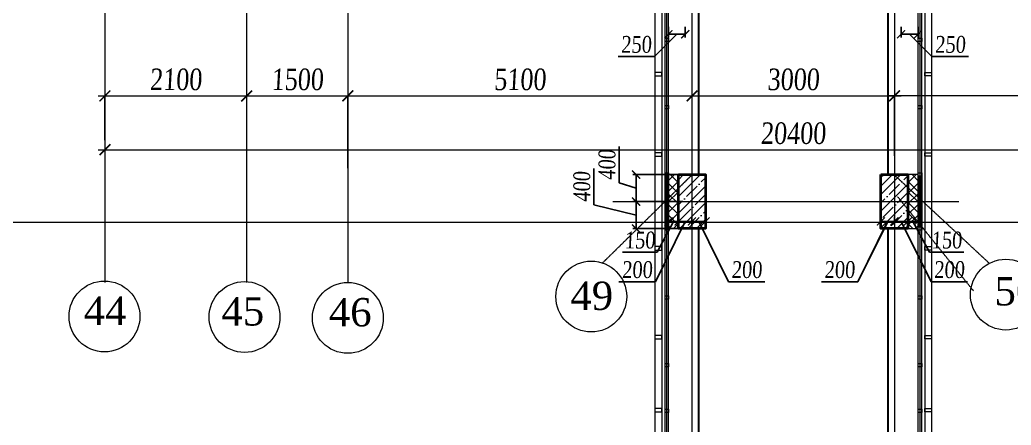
# Model space of a CAD drawing. Header units: inches. Extents: x -407541 to 6688123, y -998590 to 1205599.
# Drawn here: x 163442 to 178133, y 209821 to 215831 of the extents above; entities that cross this region are included whole.
import ezdxf

# ---------------------------------------------------------------- set-up
doc = ezdxf.new("R2010")
doc.units = ezdxf.units.IN
doc.header["$MEASUREMENT"] = 0
doc.linetypes.add('ACAD_ISO04W100', pattern=[30, 24, -3, 0, -3])
for name, color, linetype, lineweight in [('ВИТРАЖ', 145, 'Continuous', 9), ('МОНОЛИТ', 5, 'Continuous', 40), ('осевые о', 23, 'Continuous', 15), ('Осевые размеры', 172, 'Continuous', 5), ('Оси', 254, 'ACAD_ISO04W100', 5), ('размер внутр', 142, 'Continuous', 5), ('расстекловкаа', 155, 'Continuous', 5), ('Стенаgg', 7, 'Continuous', 13), ('Цоколь', 21, 'Continuous', 30), ('Штриховка', 7, 'Continuous', 9), ('штрихУТЕПЛИТ', 82, 'Continuous', 9)]:
    doc.layers.add(name, color=color, linetype=linetype, lineweight=lineweight)
doc.styles.get("Standard").update_dxf_attribs({"font": 'arial.ttf'})
doc.styles.add('STYLE2', font='times.ttf', dxfattribs={"width": 0.8, "oblique": 3})
doc.dimstyles.new('M -100(m)', dxfattribs={"dimtxt": 320, "dimasz": 160, "dimexe": 0, "dimexo": 0, "dimgap": 80, "dimtad": 1, "dimdec": 0, "dimrnd": 5, "dimtxsty": 'STYLE2', "dimblk": 'ARCHTICK', "dimcen": 50, "dimdle": 100, "dimclrd": 256, "dimclre": 256, "dimclrt": 256, "dimadec": 0, "dimazin": 0, "dimtfac": 1, "dimtdec": 0, "dimtmove": 1, "dimatfit": 3, "dimldrblk": 'DOT', "dimfxl": 1, "dimlwd": -1, "dimlwe": 5, "dimarcsym": 0})
doc.dimstyles.new('vnytren', dxfattribs={"dimtxt": 250, "dimasz": 120, "dimexe": 50, "dimexo": 0, "dimgap": 50, "dimtad": 1, "dimdec": 0, "dimzin": 0, "dimdsep": 46, "dimtxsty": 'STYLE2', "dimblk": 'ARCHTICK', "dimcen": 0, "dimadec": 0, "dimazin": 0, "dimtfac": 1, "dimtdec": 0, "dimtmove": 1, "dimatfit": 2, "dimldrblk": 'DOT', "dimfxl": 1, "dimtolj": 1, "dimtzin": 0, "dimarcsym": 0})

# ---------------------------------------------------------------- blocks, each defined once
blk = doc.blocks.new('_ARCHTICK')
at = {"color": 0, "linetype": 'ByBlock', "const_width": 0.15}
blk.add_lwpolyline([(-0.5, -0.5), (0.5, 0.5)], dxfattribs=at)
blk = doc.blocks.new('*D279')
at = {"layer": 'Осевые размеры', "ltscale": 1e-07, "transparency": 16777216}
blk.add_line((173304, 214703), (176504, 214703), dxfattribs=at)
at = {"layer": 'Осевые размеры', "lineweight": 5, "ltscale": 1e-07, "transparency": 16777216}
blk.add_line((176404, 213813), (176404, 214703), dxfattribs=at)
at = {"layer": 'Осевые размеры', "ltscale": 1e-07, "transparency": 16777216, "xscale": 160, "yscale": 160, "zscale": 160, "rotation": 180}
blk.add_blockref('_ARCHTICK', (173404, 214703), dxfattribs=at)
at = {"layer": 'Осевые размеры', "ltscale": 1e-07, "transparency": 16777216, "xscale": 160, "yscale": 160, "zscale": 160}
blk.add_blockref('_ARCHTICK', (176404, 214703), dxfattribs=at)
at = {"layer": 'Осевые размеры', "ltscale": 1e-07, "transparency": 16777216, "insert": (174904, 214946), "char_height": 320, "attachment_point": 5, "style": 'STYLE2'}
blk.add_mtext('3000', dxfattribs=at)
blk = doc.blocks.new('_Dot')
at = {"color": 0, "linetype": 'ByBlock', "lineweight": -2}
blk.add_line((-0.5, 0), (-1, 0), dxfattribs=at)
at = {"color": 0, "linetype": 'ByBlock', "const_width": 0.5}
blk.add_lwpolyline([(-0.25, 0, 1), (0.25, 0, 1)], format="xyb", close=True, dxfattribs=at)
blk = doc.blocks.new('*D280')
at = {"layer": 'Осевые размеры', "lineweight": 5, "ltscale": 1e-07, "transparency": 16777216}
for p, q in [((164703, 214703), (164703, 213906)), ((185103, 214703), (185103, 213906))]:
    blk.add_line(p, q, dxfattribs=at)
at = {"layer": 'Осевые размеры', "ltscale": 1e-07, "transparency": 16777216}
blk.add_line((164603, 213906), (185203, 213906), dxfattribs=at)
at = {"layer": 'Осевые размеры', "ltscale": 1e-07, "transparency": 16777216, "xscale": 160, "yscale": 160, "zscale": 160, "rotation": 180}
blk.add_blockref('_ARCHTICK', (164703, 213906), dxfattribs=at)
at = {"layer": 'Осевые размеры', "ltscale": 1e-07, "transparency": 16777216, "xscale": 160, "yscale": 160, "zscale": 160}
blk.add_blockref('_ARCHTICK', (185103, 213906), dxfattribs=at)
at = {"layer": 'Осевые размеры', "ltscale": 1e-07, "transparency": 16777216, "insert": (174903, 214148), "char_height": 320, "attachment_point": 5, "style": 'STYLE2'}
blk.add_mtext('20400', dxfattribs=at)
blk = doc.blocks.new('*D281')
at = {"layer": 'Осевые размеры', "ltscale": 1e-07, "transparency": 16777216}
blk.add_line((168203, 214703), (173504, 214703), dxfattribs=at)
at = {"layer": 'Осевые размеры', "lineweight": 5, "ltscale": 1e-07, "transparency": 16777216}
for p, q in [((168303, 214004), (168303, 214703)), ((173404, 213936), (173404, 214703))]:
    blk.add_line(p, q, dxfattribs=at)
at = {"layer": 'Осевые размеры', "ltscale": 1e-07, "transparency": 16777216, "xscale": 160, "yscale": 160, "zscale": 160, "rotation": 180}
blk.add_blockref('_ARCHTICK', (168303, 214703), dxfattribs=at)
at = {"layer": 'Осевые размеры', "ltscale": 1e-07, "transparency": 16777216, "xscale": 160, "yscale": 160, "zscale": 160}
blk.add_blockref('_ARCHTICK', (173404, 214703), dxfattribs=at)
at = {"layer": 'Осевые размеры', "ltscale": 1e-07, "transparency": 16777216, "insert": (170853, 214946), "char_height": 320, "attachment_point": 5, "style": 'STYLE2'}
blk.add_mtext('5100', dxfattribs=at)
blk = doc.blocks.new('*D282')
at = {"layer": 'Осевые размеры', "ltscale": 1e-07, "transparency": 16777216}
blk.add_line((164603, 214703), (166904, 214703), dxfattribs=at)
at = {"layer": 'Осевые размеры', "lineweight": 5, "ltscale": 1e-07, "transparency": 16777216}
for p, q in [((164703, 214047), (164703, 214703)), ((166804, 214004), (166804, 214703))]:
    blk.add_line(p, q, dxfattribs=at)
at = {"layer": 'Осевые размеры', "ltscale": 1e-07, "transparency": 16777216, "xscale": 160, "yscale": 160, "zscale": 160, "rotation": 180}
blk.add_blockref('_ARCHTICK', (164703, 214703), dxfattribs=at)
at = {"layer": 'Осевые размеры', "ltscale": 1e-07, "transparency": 16777216, "xscale": 160, "yscale": 160, "zscale": 160}
blk.add_blockref('_ARCHTICK', (166804, 214703), dxfattribs=at)
at = {"layer": 'Осевые размеры', "ltscale": 1e-07, "transparency": 16777216, "insert": (165753, 214946), "char_height": 320, "attachment_point": 5, "style": 'STYLE2'}
blk.add_mtext('2100', dxfattribs=at)
blk = doc.blocks.new('*D283')
at = {"layer": 'Осевые размеры', "ltscale": 1e-07, "transparency": 16777216}
blk.add_line((181604, 214703), (176304, 214703), dxfattribs=at)
at = {"layer": 'Осевые размеры', "lineweight": 5, "ltscale": 1e-07, "transparency": 16777216}
for p, q in [((176404, 213936), (176404, 214703)), ((181504, 214004), (181504, 214703))]:
    blk.add_line(p, q, dxfattribs=at)
at = {"layer": 'Осевые размеры', "ltscale": 1e-07, "transparency": 16777216, "xscale": 160, "yscale": 160, "zscale": 160, "rotation": 180}
blk.add_blockref('_ARCHTICK', (176404, 214703), dxfattribs=at)
at = {"layer": 'Осевые размеры', "ltscale": 1e-07, "transparency": 16777216, "xscale": 160, "yscale": 160, "zscale": 160}
blk.add_blockref('_ARCHTICK', (181504, 214703), dxfattribs=at)
at = {"layer": 'Осевые размеры', "ltscale": 1e-07, "transparency": 16777216, "insert": (178954, 214946), "char_height": 320, "attachment_point": 5, "style": 'STYLE2'}
blk.add_mtext('5100', dxfattribs=at)
blk = doc.blocks.new('*D285')
at = {"layer": 'Осевые размеры', "ltscale": 1e-07, "transparency": 16777216}
blk.add_line((166704, 214703), (168404, 214703), dxfattribs=at)
at = {"layer": 'Осевые размеры', "lineweight": 5, "ltscale": 1e-07, "transparency": 16777216}
for p, q in [((166804, 213633), (166804, 214703)), ((168304, 213633), (168304, 214703))]:
    blk.add_line(p, q, dxfattribs=at)
at = {"layer": 'Осевые размеры', "ltscale": 1e-07, "transparency": 16777216, "xscale": 160, "yscale": 160, "zscale": 160, "rotation": 180}
blk.add_blockref('_ARCHTICK', (166804, 214703), dxfattribs=at)
at = {"layer": 'Осевые размеры', "ltscale": 1e-07, "transparency": 16777216, "xscale": 160, "yscale": 160, "zscale": 160}
blk.add_blockref('_ARCHTICK', (168304, 214703), dxfattribs=at)
at = {"layer": 'Осевые размеры', "ltscale": 1e-07, "transparency": 16777216, "insert": (167554, 214946), "char_height": 320, "attachment_point": 5, "style": 'STYLE2'}
blk.add_mtext('1500', dxfattribs=at)
blk = doc.blocks.new('A$C30EB570C')
at = {"layer": 'расстекловкаа'}
for points in [[(5272, 2634), (5322, 2634), (5322, 2584), (5272, 2584), (5272, 2634)], [(5950, 2634), (6000, 2634), (6000, 2584), (5950, 2584), (5950, 2634)], [(6950, 2634), (7000, 2634), (7000, 2584), (6950, 2584), (6950, 2634)], [(7974, 2634), (8024, 2634), (8024, 2584), (7974, 2584), (7974, 2634)], [(8774, 2634), (8824, 2634), (8824, 2584), (8774, 2584), (8774, 2634)], [(9774, 2634), (9824, 2634), (9824, 2584), (9774, 2584), (9774, 2634)], [(10774, 2634), (10824, 2634), (10824, 2584), (10774, 2584), (10774, 2634)]]:
    blk.add_lwpolyline(points, dxfattribs=at)
blk = doc.blocks.new('*D3515')
at = {"layer": 'размер внутр', "color": 0, "lineweight": -2, "transparency": 16777216}
for p, q in [((173204, 212909), (173204, 212792)), ((173403, 212909), (173403, 212792)), ((173303, 212842), (172861, 211948)), ((173403, 212842), (173204, 212842)), ((172861, 211948), (172321, 211948))]:
    blk.add_line(p, q, dxfattribs=at)
at = {"layer": 'размер внутр', "color": 0, "lineweight": -2, "transparency": 16777216, "xscale": 120, "yscale": 120, "zscale": 120, "rotation": 180}
blk.add_blockref('_ARCHTICK', (173204, 212842), dxfattribs=at)
at = {"layer": 'размер внутр', "color": 0, "lineweight": -2, "transparency": 16777216, "xscale": 120, "yscale": 120, "zscale": 120}
blk.add_blockref('_ARCHTICK', (173403, 212842), dxfattribs=at)
at = {"layer": 'размер внутр', "color": 0, "transparency": 16777216, "insert": (172591, 212126), "char_height": 250, "attachment_point": 5, "style": 'STYLE2'}
blk.add_mtext('\\A1;200', dxfattribs=at)
blk = doc.blocks.new('*D3516')
at = {"layer": 'размер внутр', "color": 0, "lineweight": -2, "transparency": 16777216}
for p, q in [((173204, 213133), (173204, 212792)), ((173054, 212998), (173054, 212792)), ((173129, 212842), (172885, 212387)), ((173204, 212842), (173054, 212842)), ((172885, 212387), (172374, 212387))]:
    blk.add_line(p, q, dxfattribs=at)
at = {"layer": 'размер внутр', "color": 0, "lineweight": -2, "transparency": 16777216, "xscale": 120, "yscale": 120, "zscale": 120, "rotation": 180}
blk.add_blockref('_ARCHTICK', (173054, 212842), dxfattribs=at)
at = {"layer": 'размер внутр', "color": 0, "lineweight": -2, "transparency": 16777216, "xscale": 120, "yscale": 120, "zscale": 120}
blk.add_blockref('_ARCHTICK', (173204, 212842), dxfattribs=at)
at = {"layer": 'размер внутр', "color": 0, "transparency": 16777216, "insert": (172630, 212564), "char_height": 250, "attachment_point": 5, "style": 'STYLE2'}
blk.add_mtext('\\A1;150', dxfattribs=at)
blk = doc.blocks.new('*D3513')
at = {"layer": 'размер внутр', "color": 0, "lineweight": -2, "transparency": 16777216}
for p, q in [((176403, 212909), (176403, 212792)), ((176603, 212909), (176603, 212792)), ((176403, 212842), (176603, 212842)), ((176503, 212842), (176946, 211948)), ((176946, 211948), (177485, 211948))]:
    blk.add_line(p, q, dxfattribs=at)
at = {"layer": 'размер внутр', "color": 0, "lineweight": -2, "transparency": 16777216, "xscale": 120, "yscale": 120, "zscale": 120, "rotation": 180}
blk.add_blockref('_ARCHTICK', (176403, 212842), dxfattribs=at)
at = {"layer": 'размер внутр', "color": 0, "lineweight": -2, "transparency": 16777216, "xscale": 120, "yscale": 120, "zscale": 120}
blk.add_blockref('_ARCHTICK', (176603, 212842), dxfattribs=at)
at = {"layer": 'размер внутр', "color": 0, "transparency": 16777216, "insert": (177216, 212126), "char_height": 250, "attachment_point": 5, "style": 'STYLE2'}
blk.add_mtext('\\A1;200', dxfattribs=at)
blk = doc.blocks.new('*D3514')
at = {"layer": 'размер внутр', "color": 0, "lineweight": -2, "transparency": 16777216}
for p, q in [((176603, 213133), (176603, 212792)), ((176753, 212998), (176753, 212792)), ((176603, 212842), (176753, 212842)), ((176678, 212842), (176921, 212387)), ((176921, 212387), (177432, 212387))]:
    blk.add_line(p, q, dxfattribs=at)
at = {"layer": 'размер внутр', "color": 0, "lineweight": -2, "transparency": 16777216, "xscale": 120, "yscale": 120, "zscale": 120, "rotation": 180}
blk.add_blockref('_ARCHTICK', (176603, 212842), dxfattribs=at)
at = {"layer": 'размер внутр', "color": 0, "lineweight": -2, "transparency": 16777216, "xscale": 120, "yscale": 120, "zscale": 120}
blk.add_blockref('_ARCHTICK', (176753, 212842), dxfattribs=at)
at = {"layer": 'размер внутр', "color": 0, "transparency": 16777216, "insert": (177177, 212564), "char_height": 250, "attachment_point": 5, "style": 'STYLE2'}
blk.add_mtext('\\A1;150', dxfattribs=at)
blk = doc.blocks.new('*D3510')
at = {"layer": 'размер внутр', "color": 0, "lineweight": -2, "transparency": 16777216}
for p, q in [((172322, 213413), (172322, 213954)), ((173253, 213537), (172524, 213537)), ((172574, 213537), (172574, 213137)), ((172574, 213337), (172322, 213413)), ((173253, 213137), (172524, 213137))]:
    blk.add_line(p, q, dxfattribs=at)
at = {"layer": 'размер внутр', "color": 0, "lineweight": -2, "transparency": 16777216, "xscale": 120, "yscale": 120, "zscale": 120}
for p, rotation in [((172574, 213537), 90), ((172574, 213137), 270)]:
    blk.add_blockref('_ARCHTICK', p, dxfattribs=dict(at, rotation=rotation))
at = {"layer": 'размер внутр', "color": 0, "transparency": 16777216, "insert": (172145, 213683), "char_height": 250, "attachment_point": 5, "rotation": 90, "style": 'STYLE2'}
blk.add_mtext('\\A1;400', dxfattribs=at)
blk = doc.blocks.new('*D3511')
at = {"layer": 'размер внутр', "color": 0, "lineweight": -2, "transparency": 16777216}
for p, q in [((171949, 213086), (171949, 213627)), ((172574, 212937), (171949, 213086)), ((173253, 213137), (172524, 213137)), ((172574, 213137), (172574, 212737)), ((173253, 212737), (172524, 212737))]:
    blk.add_line(p, q, dxfattribs=at)
at = {"layer": 'размер внутр', "color": 0, "lineweight": -2, "transparency": 16777216, "xscale": 120, "yscale": 120, "zscale": 120}
for p, rotation in [((172574, 213137), 90), ((172574, 212737), 270)]:
    blk.add_blockref('_ARCHTICK', p, dxfattribs=dict(at, rotation=rotation))
at = {"layer": 'размер внутр', "color": 0, "transparency": 16777216, "insert": (171772, 213357), "char_height": 250, "attachment_point": 5, "rotation": 90, "style": 'STYLE2'}
blk.add_mtext('\\A1;400', dxfattribs=at)
blk = doc.blocks.new('*D3519')
at = {"layer": 'размер внутр', "color": 0, "lineweight": -2, "transparency": 16777216}
for p, q in [((173054, 215725), (173054, 215567)), ((173303, 215725), (173303, 215567)), ((173178, 215617), (172846, 215288)), ((173054, 215617), (173303, 215617)), ((172846, 215288), (172307, 215288))]:
    blk.add_line(p, q, dxfattribs=at)
at = {"layer": 'размер внутр', "color": 0, "lineweight": -2, "transparency": 16777216, "xscale": 120, "yscale": 120, "zscale": 120, "rotation": 180}
blk.add_blockref('_ARCHTICK', (173054, 215617), dxfattribs=at)
at = {"layer": 'размер внутр', "color": 0, "lineweight": -2, "transparency": 16777216, "xscale": 120, "yscale": 120, "zscale": 120}
blk.add_blockref('_ARCHTICK', (173303, 215617), dxfattribs=at)
at = {"layer": 'размер внутр', "color": 0, "transparency": 16777216, "insert": (172577, 215465), "char_height": 250, "attachment_point": 5, "style": 'STYLE2'}
blk.add_mtext('\\A1;250', dxfattribs=at)
blk = doc.blocks.new('*D3512')
at = {"layer": 'размер внутр', "color": 0, "lineweight": -2, "transparency": 16777216}
for p, q in [((176503, 215725), (176503, 215567)), ((176753, 215725), (176753, 215567)), ((176753, 215617), (176503, 215617)), ((176628, 215617), (176960, 215288)), ((176960, 215288), (177499, 215288))]:
    blk.add_line(p, q, dxfattribs=at)
at = {"layer": 'размер внутр', "color": 0, "lineweight": -2, "transparency": 16777216, "xscale": 120, "yscale": 120, "zscale": 120, "rotation": 180}
blk.add_blockref('_ARCHTICK', (176503, 215617), dxfattribs=at)
at = {"layer": 'размер внутр', "color": 0, "lineweight": -2, "transparency": 16777216, "xscale": 120, "yscale": 120, "zscale": 120}
blk.add_blockref('_ARCHTICK', (176753, 215617), dxfattribs=at)
at = {"layer": 'размер внутр', "color": 0, "transparency": 16777216, "insert": (177230, 215465), "char_height": 250, "attachment_point": 5, "style": 'STYLE2'}
blk.add_mtext('\\A1;250', dxfattribs=at)
blk = doc.blocks.new('PEREXOD1')
at = {"layer": 'Стенаgg'}
for p, q in [((16854, 217476), (16854, 191050)), ((16954, 217476), (16954, 191050))]:
    blk.add_line(p, q, dxfattribs=at)
at = {"layer": 'Штриховка'}
for points in [[(16954, 215052), (16854, 215052), (16854, 215002), (16954, 215002)], [(16954, 213861), (16854, 213861), (16854, 213811), (16954, 213811)], [(16954, 212468), (16854, 212468), (16854, 212418), (16954, 212418)], [(16954, 211150), (16854, 211150), (16854, 211100), (16954, 211100)], [(16954, 210069), (16854, 210069), (16854, 210019), (16954, 210019)]]:
    blk.add_lwpolyline(points, close=True, dxfattribs=at)
blk = doc.blocks.new('*D3521')
at = {"layer": 'размер внутр', "color": 0, "lineweight": -2, "transparency": 16777216}
for p, q in [((173403, 212909), (173403, 212792)), ((173603, 212909), (173603, 212792)), ((173403, 212842), (173603, 212842)), ((173503, 212842), (173946, 211948)), ((173946, 211948), (174485, 211948))]:
    blk.add_line(p, q, dxfattribs=at)
at = {"layer": 'размер внутр', "color": 0, "lineweight": -2, "transparency": 16777216, "xscale": 120, "yscale": 120, "zscale": 120, "rotation": 180}
blk.add_blockref('_ARCHTICK', (173403, 212842), dxfattribs=at)
at = {"layer": 'размер внутр', "color": 0, "lineweight": -2, "transparency": 16777216, "xscale": 120, "yscale": 120, "zscale": 120}
blk.add_blockref('_ARCHTICK', (173603, 212842), dxfattribs=at)
at = {"layer": 'размер внутр', "color": 0, "transparency": 16777216, "insert": (174215, 212126), "char_height": 250, "attachment_point": 5, "style": 'STYLE2'}
blk.add_mtext('\\A1;200', dxfattribs=at)
blk = doc.blocks.new('*D3522')
at = {"layer": 'размер внутр', "color": 0, "lineweight": -2, "transparency": 16777216}
for p, q in [((176203, 212909), (176203, 212792)), ((176403, 212909), (176403, 212792)), ((176303, 212842), (175860, 211948)), ((176403, 212842), (176203, 212842)), ((175860, 211948), (175321, 211948))]:
    blk.add_line(p, q, dxfattribs=at)
at = {"layer": 'размер внутр', "color": 0, "lineweight": -2, "transparency": 16777216, "xscale": 120, "yscale": 120, "zscale": 120}
for p, rotation in [((176203, 212842), 180.0000000000816), ((176403, 212842), 8.161471498624451e-11)]:
    blk.add_blockref('_ARCHTICK', p, dxfattribs=dict(at, rotation=rotation))
at = {"layer": 'размер внутр', "color": 0, "transparency": 16777216, "insert": (175591, 212126), "char_height": 250, "attachment_point": 5, "style": 'STYLE2'}
blk.add_mtext('\\A1;200', dxfattribs=at)
blk = doc.blocks.new('*D3679')
at = {"layer": 'размер внутр', "color": 0, "lineweight": -2, "transparency": 16777216}
for p, q in [((173403, 212909), (173403, 212792)), ((173603, 212909), (173603, 212792)), ((173403, 212842), (173603, 212842)), ((173503, 212842), (173946, 211948)), ((173946, 211948), (174485, 211948))]:
    blk.add_line(p, q, dxfattribs=at)
at = {"layer": 'размер внутр', "color": 0, "lineweight": -2, "transparency": 16777216, "xscale": 120, "yscale": 120, "zscale": 120, "rotation": 180}
blk.add_blockref('_ARCHTICK', (173403, 212842), dxfattribs=at)
at = {"layer": 'размер внутр', "color": 0, "lineweight": -2, "transparency": 16777216, "xscale": 120, "yscale": 120, "zscale": 120}
blk.add_blockref('_ARCHTICK', (173603, 212842), dxfattribs=at)
at = {"layer": 'размер внутр', "color": 0, "transparency": 16777216, "insert": (174215, 212126), "char_height": 250, "attachment_point": 5, "style": 'STYLE2'}
blk.add_mtext('\\A1;200', dxfattribs=at)
blk = doc.blocks.new('*D3680')
at = {"layer": 'размер внутр', "color": 0, "lineweight": -2, "transparency": 16777216}
for p, q in [((173204, 212909), (173204, 212792)), ((173403, 212909), (173403, 212792)), ((173303, 212842), (172861, 211948)), ((173403, 212842), (173204, 212842)), ((172861, 211948), (172321, 211948))]:
    blk.add_line(p, q, dxfattribs=at)
at = {"layer": 'размер внутр', "color": 0, "lineweight": -2, "transparency": 16777216, "xscale": 120, "yscale": 120, "zscale": 120, "rotation": 180}
blk.add_blockref('_ARCHTICK', (173204, 212842), dxfattribs=at)
at = {"layer": 'размер внутр', "color": 0, "lineweight": -2, "transparency": 16777216, "xscale": 120, "yscale": 120, "zscale": 120}
blk.add_blockref('_ARCHTICK', (173403, 212842), dxfattribs=at)
at = {"layer": 'размер внутр', "color": 0, "transparency": 16777216, "insert": (172591, 212126), "char_height": 250, "attachment_point": 5, "style": 'STYLE2'}
blk.add_mtext('\\A1;200', dxfattribs=at)
blk = doc.blocks.new('*D3681')
at = {"layer": 'размер внутр', "color": 0, "lineweight": -2, "transparency": 16777216}
for p, q in [((173204, 213133), (173204, 212792)), ((173054, 212998), (173054, 212792)), ((173129, 212842), (172885, 212387)), ((173204, 212842), (173054, 212842)), ((172885, 212387), (172374, 212387))]:
    blk.add_line(p, q, dxfattribs=at)
at = {"layer": 'размер внутр', "color": 0, "lineweight": -2, "transparency": 16777216, "xscale": 120, "yscale": 120, "zscale": 120, "rotation": 180}
blk.add_blockref('_ARCHTICK', (173054, 212842), dxfattribs=at)
at = {"layer": 'размер внутр', "color": 0, "lineweight": -2, "transparency": 16777216, "xscale": 120, "yscale": 120, "zscale": 120}
blk.add_blockref('_ARCHTICK', (173204, 212842), dxfattribs=at)
at = {"layer": 'размер внутр', "color": 0, "transparency": 16777216, "insert": (172630, 212564), "char_height": 250, "attachment_point": 5, "style": 'STYLE2'}
blk.add_mtext('\\A1;150', dxfattribs=at)
blk = doc.blocks.new('*D3682')
at = {"layer": 'размер внутр', "color": 0, "lineweight": -2, "transparency": 16777216}
for p, q in [((176204, 212909), (176204, 212792)), ((176403, 212909), (176403, 212792)), ((176304, 212842), (175861, 211948)), ((176403, 212842), (176204, 212842)), ((175861, 211948), (175322, 211948))]:
    blk.add_line(p, q, dxfattribs=at)
at = {"layer": 'размер внутр', "color": 0, "lineweight": -2, "transparency": 16777216, "xscale": 120, "yscale": 120, "zscale": 120, "rotation": 180}
blk.add_blockref('_ARCHTICK', (176204, 212842), dxfattribs=at)
at = {"layer": 'размер внутр', "color": 0, "lineweight": -2, "transparency": 16777216, "xscale": 120, "yscale": 120, "zscale": 120}
blk.add_blockref('_ARCHTICK', (176403, 212842), dxfattribs=at)
at = {"layer": 'размер внутр', "color": 0, "transparency": 16777216, "insert": (175591, 212126), "char_height": 250, "attachment_point": 5, "style": 'STYLE2'}
blk.add_mtext('\\A1;200', dxfattribs=at)
blk = doc.blocks.new('*D3683')
at = {"layer": 'размер внутр', "color": 0, "lineweight": -2, "transparency": 16777216}
for p, q in [((176403, 212909), (176403, 212792)), ((176603, 212909), (176603, 212792)), ((176403, 212842), (176603, 212842)), ((176503, 212842), (176946, 211948)), ((176946, 211948), (177485, 211948))]:
    blk.add_line(p, q, dxfattribs=at)
at = {"layer": 'размер внутр', "color": 0, "lineweight": -2, "transparency": 16777216, "xscale": 120, "yscale": 120, "zscale": 120, "rotation": 180}
blk.add_blockref('_ARCHTICK', (176403, 212842), dxfattribs=at)
at = {"layer": 'размер внутр', "color": 0, "lineweight": -2, "transparency": 16777216, "xscale": 120, "yscale": 120, "zscale": 120}
blk.add_blockref('_ARCHTICK', (176603, 212842), dxfattribs=at)
at = {"layer": 'размер внутр', "color": 0, "transparency": 16777216, "insert": (177216, 212126), "char_height": 250, "attachment_point": 5, "style": 'STYLE2'}
blk.add_mtext('\\A1;200', dxfattribs=at)
blk = doc.blocks.new('*D3684')
at = {"layer": 'размер внутр', "color": 0, "lineweight": -2, "transparency": 16777216}
for p, q in [((176603, 213133), (176603, 212792)), ((176753, 212998), (176753, 212792)), ((176603, 212842), (176753, 212842)), ((176678, 212842), (176921, 212387)), ((176921, 212387), (177432, 212387))]:
    blk.add_line(p, q, dxfattribs=at)
at = {"layer": 'размер внутр', "color": 0, "lineweight": -2, "transparency": 16777216, "xscale": 120, "yscale": 120, "zscale": 120, "rotation": 180}
blk.add_blockref('_ARCHTICK', (176603, 212842), dxfattribs=at)
at = {"layer": 'размер внутр', "color": 0, "lineweight": -2, "transparency": 16777216, "xscale": 120, "yscale": 120, "zscale": 120}
blk.add_blockref('_ARCHTICK', (176753, 212842), dxfattribs=at)
at = {"layer": 'размер внутр', "color": 0, "transparency": 16777216, "insert": (177177, 212564), "char_height": 250, "attachment_point": 5, "style": 'STYLE2'}
blk.add_mtext('\\A1;150', dxfattribs=at)
blk = doc.blocks.new('*D3685')
at = {"layer": 'размер внутр', "color": 0, "lineweight": -2, "transparency": 16777216}
for p, q in [((172322, 213413), (172322, 213954)), ((173253, 213537), (172524, 213537)), ((172574, 213537), (172574, 213137)), ((172574, 213337), (172322, 213413)), ((173253, 213137), (172524, 213137))]:
    blk.add_line(p, q, dxfattribs=at)
at = {"layer": 'размер внутр', "color": 0, "lineweight": -2, "transparency": 16777216, "xscale": 120, "yscale": 120, "zscale": 120}
for p, rotation in [((172574, 213537), 90), ((172574, 213137), 270)]:
    blk.add_blockref('_ARCHTICK', p, dxfattribs=dict(at, rotation=rotation))
at = {"layer": 'размер внутр', "color": 0, "transparency": 16777216, "insert": (172145, 213683), "char_height": 250, "attachment_point": 5, "rotation": 90, "style": 'STYLE2'}
blk.add_mtext('\\A1;400', dxfattribs=at)
blk = doc.blocks.new('*D3686')
at = {"layer": 'размер внутр', "color": 0, "lineweight": -2, "transparency": 16777216}
for p, q in [((171949, 213086), (171949, 213627)), ((172574, 212937), (171949, 213086)), ((173253, 213137), (172524, 213137)), ((172574, 213137), (172574, 212737)), ((173253, 212737), (172524, 212737))]:
    blk.add_line(p, q, dxfattribs=at)
at = {"layer": 'размер внутр', "color": 0, "lineweight": -2, "transparency": 16777216, "xscale": 120, "yscale": 120, "zscale": 120}
for p, rotation in [((172574, 213137), 90), ((172574, 212737), 270)]:
    blk.add_blockref('_ARCHTICK', p, dxfattribs=dict(at, rotation=rotation))
at = {"layer": 'размер внутр', "color": 0, "transparency": 16777216, "insert": (171772, 213357), "char_height": 250, "attachment_point": 5, "rotation": 90, "style": 'STYLE2'}
blk.add_mtext('\\A1;400', dxfattribs=at)
blk = doc.blocks.new('*D3687')
at = {"layer": 'размер внутр', "color": 0, "lineweight": -2, "transparency": 16777216}
for p, q in [((176503, 215725), (176503, 215567)), ((176753, 215725), (176753, 215567)), ((176753, 215617), (176503, 215617)), ((176628, 215617), (176960, 215288)), ((176960, 215288), (177499, 215288))]:
    blk.add_line(p, q, dxfattribs=at)
at = {"layer": 'размер внутр', "color": 0, "lineweight": -2, "transparency": 16777216, "xscale": 120, "yscale": 120, "zscale": 120, "rotation": 180}
blk.add_blockref('_ARCHTICK', (176503, 215617), dxfattribs=at)
at = {"layer": 'размер внутр', "color": 0, "lineweight": -2, "transparency": 16777216, "xscale": 120, "yscale": 120, "zscale": 120}
blk.add_blockref('_ARCHTICK', (176753, 215617), dxfattribs=at)
at = {"layer": 'размер внутр', "color": 0, "transparency": 16777216, "insert": (177230, 215465), "char_height": 250, "attachment_point": 5, "style": 'STYLE2'}
blk.add_mtext('\\A1;250', dxfattribs=at)

msp = doc.modelspace()

# ---------------------------------------------------------------- hatches: boundary and pattern name
at = {"layer": 'Штриховка'}
h = msp.add_hatch(dxfattribs=at)
h.set_pattern_fill('ANSI31', color=256, scale=120, angle=315, style=0)
h.set_pattern_definition([(0, (156000, 2e-09), (4e-15, 15), [])])
h.paths.add_polyline_path([(173003.4, 201462.1), (173053.4, 201462.1), (173053.4, 202412.2), (173003.4, 202412.2)])
h.paths.add_polyline_path([(173003.4, 208009.6), (173053.4, 208009.6), (173053.4, 207061.5), (173003.4, 207061.5)])
h.paths.add_polyline_path([(173003.4, 195960.6), (173053.4, 195960.6), (173053.4, 196710.6), (173003.4, 196710.6)])
h.paths.add_polyline_path([(173003.4, 213510.9), (173053.4, 213510.9), (173053.4, 212760.9), (173003.4, 212760.9)])
h = msp.add_hatch(dxfattribs=at)
h.set_pattern_fill('ANSI35', color=256, scale=700, style=0)
h.set_pattern_definition([(45, (155999.89, -2e-10), (-123.74369, 123.74369), []), (45, (156123.63, -2e-10), (-123.74369, 123.74369), [218.75, -43.75, 0, -43.75])])
h.paths.add_polyline_path([(173203.2, 213537.2), (173603.2, 213537.2), (173603.2, 212737.2), (173203.2, 212737.2)])
h.paths.add_polyline_path([(176203.2, 213537.2), (176603.2, 213537.2), (176603.2, 212737.2), (176203.2, 212737.2)])
h = msp.add_hatch(dxfattribs=at)
h.set_pattern_fill('ANSI35', color=256, scale=700, style=0)
h.set_pattern_definition([(45, (156000, 0), (-123.74369, 123.74369), []), (45, (156123.74, 0), (-123.74369, 123.74369), [218.75, -43.75, 0, -43.75])])
h.paths.add_polyline_path([(173203.4, 213537.2), (173603.4, 213537.2), (173603.4, 212737.2), (173203.4, 212737.2)])
h.paths.add_polyline_path([(176203.4, 213537.2), (176603.4, 213537.2), (176603.4, 212737.2), (176203.4, 212737.2)])
h = msp.add_hatch(dxfattribs=at)
h.set_pattern_fill('ANSI31', color=256, scale=120, angle=315, style=0)
h.set_pattern_definition([(0, (159753.718, 2e-09), (4e-15, 15), [])])
h.paths.add_polyline_path([(176757.1, 201462.1), (176807.1, 201462.1), (176807.1, 202412.2), (176757.1, 202412.2)])
h.paths.add_polyline_path([(176757.1, 208009.6), (176807.1, 208009.6), (176807.1, 207061.5), (176757.1, 207061.5)])
h.paths.add_polyline_path([(176757.1, 195960.6), (176807.1, 195960.6), (176807.1, 196710.6), (176757.1, 196710.6)])
h.paths.add_polyline_path([(176757.1, 213510.9), (176807.1, 213510.9), (176807.1, 212760.9), (176757.1, 212760.9)])
h = msp.add_hatch(dxfattribs=at)
h.set_pattern_fill('ANSI31', color=256, scale=120, angle=315, style=0)
h.set_pattern_definition([(0, (159753.718, 0), (4e-15, 15), [])])
h.paths.add_polyline_path([(176757.1, 201462.1), (176807.1, 201462.1), (176807.1, 202412.2), (176757.1, 202412.2)])
h.paths.add_polyline_path([(176757.1, 208009.6), (176807.1, 208009.6), (176807.1, 207061.5), (176757.1, 207061.5)])
h.paths.add_polyline_path([(176757.1, 195960.6), (176807.1, 195960.6), (176807.1, 196710.6), (176757.1, 196710.6)])
h.paths.add_polyline_path([(176757.1, 213510.9), (176807.1, 213510.9), (176807.1, 212760.9), (176757.1, 212760.9)])
at = {"layer": 'штрихУТЕПЛИТ'}
h = msp.add_hatch(dxfattribs=at)
h.set_pattern_fill('ANSI37', color=256, scale=35, style=0)
h.set_pattern_definition([(135, (6515395.55, 1660741.61), (78.577241, 78.577241), []), (45, (6515395.55, 1660741.61), (78.577241, -78.577241), [])])
h.paths.add_polyline_path([(173049.6, 213535.9), (173203.4, 213537.2), (173203.4, 212737.2), (173053.7, 212737.2)])
h = msp.add_hatch(dxfattribs=at)
h.set_pattern_fill('ANSI37', color=256, scale=35, style=0)
h.set_pattern_definition([(45, (-6165588.84, 1660741.61), (-78.577241, 78.577241), []), (135, (-6165588.84, 1660741.61), (-78.577241, -78.577241), [])])
h.paths.add_polyline_path([(176757.1, 213535.9), (176603.4, 213537.2), (176603.4, 212737.2), (176753, 212737.2)])

# ---------------------------------------------------------------- linework, layer by layer
at = {"layer": 'ВИТРАЖ', "ltscale": 0.1}
for p, q in [((173003.6, 191049.9), (173003.6, 217526.4)), ((173028.6, 191049.9), (173028.6, 217526.4)), ((173053.6, 191049.9), (173053.6, 217526.4)), ((176757.3, 191049.9), (176757.3, 217526.4)), ((176782.3, 191049.9), (176782.3, 217526.4)), ((176807.3, 191049.9), (176807.3, 217526.4))]:
    msp.add_line(p, q, dxfattribs=at)
at = {"layer": 'МОНОЛИТ'}
for points in [[(173203.2, 213537.2), (173603.2, 213537.2), (173603.2, 212737.2), (173203.2, 212737.2)], [(173203.4, 213537.2), (173603.4, 213537.2), (173603.4, 212737.2), (173203.4, 212737.2)], [(176203.2, 213537.2), (176603.2, 213537.2), (176603.2, 212737.2), (176203.2, 212737.2)], [(176203.4, 213537.2), (176603.4, 213537.2), (176603.4, 212737.2), (176203.4, 212737.2)]]:
    msp.add_lwpolyline(points, close=True, dxfattribs=at)
at = {"layer": 'осевые о'}
for centre in [(171910.4, 211728.6), (178054.4, 211756.8), (164696.3, 211433.3), (166772, 211425.2), (168303.2, 211412.2)]:
    msp.add_circle(centre, 525, dxfattribs=at)
at = {"layer": 'Оси', "ltscale": 0.3}
for p, q in [((173403.2, 278737.2), (173403.2, 186893.5)), ((176403.2, 278737.2), (176403.2, 186893.5)), ((166803.2, 252437.2), (166803.2, 211937.2)), ((164703.2, 230937.2), (164703.2, 211937.2)), ((168303.2, 222737.2), (168303.2, 211937.2)), ((172077.6, 212226.2), (173403.2, 213531.4)), ((177809.3, 212221.1), (176403.2, 213530.4)), ((177573.5, 211813.9), (176449.3, 213210.8)), ((172229.8, 213137.2), (177357.9, 213137.2)), ((191811.6, 212826), (157128, 212826))]:
    msp.add_line(p, q, dxfattribs=at)
at = {"layer": 'Цоколь', "ltscale": 0.1}
for points in [[(173303.4, 213537.2), (173503.4, 213537.2), (173503.4, 218187.2), (173303.4, 218187.2)], [(176503.4, 218187.2), (176303.4, 218187.2), (176303.4, 213537.2), (176503.4, 213537.2)], [(173303.4, 196737.2), (173503.4, 196737.2), (173503.4, 212737.2), (173303.4, 212737.2)], [(176503.2, 212737.2), (176303.2, 212737.2), (176303.2, 196737.2), (176503.2, 196737.2)]]:
    msp.add_lwpolyline(points, dxfattribs=at)
at = {"layer": 'Штриховка'}
for points in [[(173003.4, 213510.9), (173053.4, 213510.9), (173053.4, 212760.9), (173003.4, 212760.9)], [(176757.1, 213510.9), (176807.1, 213510.9), (176807.1, 212760.9), (176757.1, 212760.9)]]:
    msp.add_lwpolyline(points, close=True, dxfattribs=at)
at = {"layer": 'штрихУТЕПЛИТ'}
for points in [[(173049.6, 213535.9), (173203.4, 213537.2), (173203.4, 212737.2), (173053.7, 212737.2)], [(176757.1, 213535.9), (176603.4, 213537.2), (176603.4, 212737.2), (176753, 212737.2)]]:
    msp.add_lwpolyline(points, close=True, dxfattribs=at)

# ---------------------------------------------------------------- block references
at = {"layer": 'Штриховка'}
msp.add_blockref('PEREXOD1', (156000, 0), dxfattribs=at)
at = {"layer": 'Штриховка', "xscale": -1}
msp.add_blockref('PEREXOD1', (193806.7, 0), dxfattribs=at)
at = {"layer": 'Штриховка', "rotation": 90}
for p in [(175637.4, 204737.2), (179391.1, 204737.2)]:
    msp.add_blockref('A$C30EB570C', p, dxfattribs=at)

# ---------------------------------------------------------------- texts
at = {"layer": 'осевые о', "char_height": 420, "attachment_point": 1}
for s, insert, width in [('{\\fTimes New Roman|b0|i0|c204|p18;50}', (177885.9, 212016.9), 3713.237), ('{\\fTimes New Roman|b0|i0|c204|p18;49}', (171600.5, 211950), 3713.237), ('{\\fTimes New Roman|b0|i0|c204|p18;44}', (164388.2, 211727.3), 3561.64), ('{\\fTimes New Roman|b0|i0|c204|p18;45}', (166429.3, 211719.1), 3713.237), ('{\\fTimes New Roman|b0|i0|c204|p18;46}', (168020.5, 211706.2), 3713.237)]:
    msp.add_mtext(s, dxfattribs=dict(at, insert=insert, width=width))

# ---------------------------------------------------------------- dimensions: what is measured, and where the dimension line sits
at = {"layer": 'Осевые размеры', "ltscale": 1e-07}
for base, p1, p2, picture, middle in [((166803.6, 214703), (164703.2, 214046.6), (166803.6, 214004.2), '*D282', (165753.4, 214945.7)), ((168303.6, 214703), (166803.6, 213633), (168303.6, 213633), '*D285', (167553.6, 214945.7)), ((173403.6, 214703), (168303.3, 214004.2), (173403.6, 213935.8), '*D281', (170853.4, 214945.7)), ((176403.6, 214703), (173403.6, 214703), (176403.6, 213813), '*D279', (174903.6, 214945.7)), ((185103.2, 213905.6), (164703.2, 214703), (185103.2, 214703), '*D280', (174903.2, 214148.4))]:
    dim = msp.add_linear_dim(base=base, p1=p1, p2=p2, dimstyle='M -100(m)', dxfattribs=at)
    dim.commit()
    dim.dimension.update_dxf_attribs({"geometry": picture, "text_midpoint": middle})
dim = msp.add_linear_dim(base=(176403.6, 214703), p1=(181503.8, 214004.2), p2=(176403.6, 213935.8), angle=180, dimstyle='M -100(m)', dxfattribs=at)
dim.commit()
dim.dimension.update_dxf_attribs({"geometry": '*D283', "text_midpoint": (178953.7, 214945.7)})
at = {"layer": 'размер внутр'}
for base, p1, p2, picture, middle in [((173303.4, 215617.3), (173053.6, 215725), (173303.4, 215725), '*D3519', (172796.5, 215288)), ((173053.6, 212841.6), (173203.6, 213133.4), (173053.6, 212997.7), '*D3516', (172835.2, 212386.7)), ((173053.6, 212841.6), (173203.6, 213133.4), (173053.6, 212997.7), '*D3681', (172835.2, 212386.7)), ((173602.9, 212842.1), (173403.2, 212908.7), (173602.9, 212908.7), '*D3679', (173995.9, 211948.5)), ((176603.1, 212842.1), (176403.5, 212908.7), (176603.1, 212908.7), '*D3683', (176996.1, 211948.5))]:
    dim = msp.add_linear_dim(base=base, p1=p1, p2=p2, dimstyle='vnytren', dxfattribs=at)
    dim.commit()
    dim.dimension.update_dxf_attribs({"geometry": picture, "text_midpoint": middle, "dimtype": 160})
for base, p1, p2, angle, picture, middle in [((176503.2, 215617.3), (176753, 215725), (176503.2, 215725), 180, '*D3512', (177010.1, 215288)), ((176503.2, 215617.3), (176753, 215725), (176503.2, 215725), 180, '*D3687', (177010.1, 215288)), ((172574.4, 212737.2), (173252.9, 213137.2), (173252.9, 212737.2), 90, '*D3511', (171948.7, 213136.3)), ((172574.4, 212737.2), (173252.9, 213137.2), (173252.9, 212737.2), 90, '*D3686', (171948.7, 213136.3)), ((176753.1, 212841.6), (176603.1, 213133.4), (176753.1, 212997.7), 180, '*D3514', (176971.5, 212386.7)), ((176753.1, 212841.6), (176603.1, 213133.4), (176753.1, 212997.7), 180, '*D3684', (176971.5, 212386.7)), ((173203.6, 212842.1), (173403.2, 212908.7), (173203.6, 212908.7), 180, '*D3515', (172810.6, 211948.5)), ((173203.6, 212842.1), (173403.2, 212908.7), (173203.6, 212908.7), 180, '*D3680', (172810.6, 211948.5)), ((173602.9, 212842.1), (173403.2, 212908.7), (173602.9, 212908.7), 0, '*D3521', (173995.9, 211948.5)), ((176203.4, 212842.1), (176403, 212908.7), (176203.4, 212908.7), 180, '*D3522', (175810.4, 211948.5)), ((176203.8, 212842.1), (176403.5, 212908.7), (176203.8, 212908.7), 180, '*D3682', (175810.8, 211948.5)), ((176603.1, 212842.1), (176403.5, 212908.7), (176603.1, 212908.7), 0, '*D3513', (176996.1, 211948.5))]:
    dim = msp.add_linear_dim(base=base, p1=p1, p2=p2, angle=angle, dimstyle='vnytren', dxfattribs=at)
    dim.commit()
    dim.dimension.update_dxf_attribs({"geometry": picture, "text_midpoint": middle, "dimtype": 160})
for picture in ['*D3510', '*D3685']:
    dim = msp.add_linear_dim(base=(172574.4, 213137.2), p1=(173252.9, 213537.2), p2=(173252.9, 213137.2), angle=90, dimstyle='vnytren', dxfattribs=at)
    dim.commit()
    dim.dimension.update_dxf_attribs({"geometry": picture, "text_midpoint": (172145, 213462.9)})

doc.saveas('drawing.dxf')
